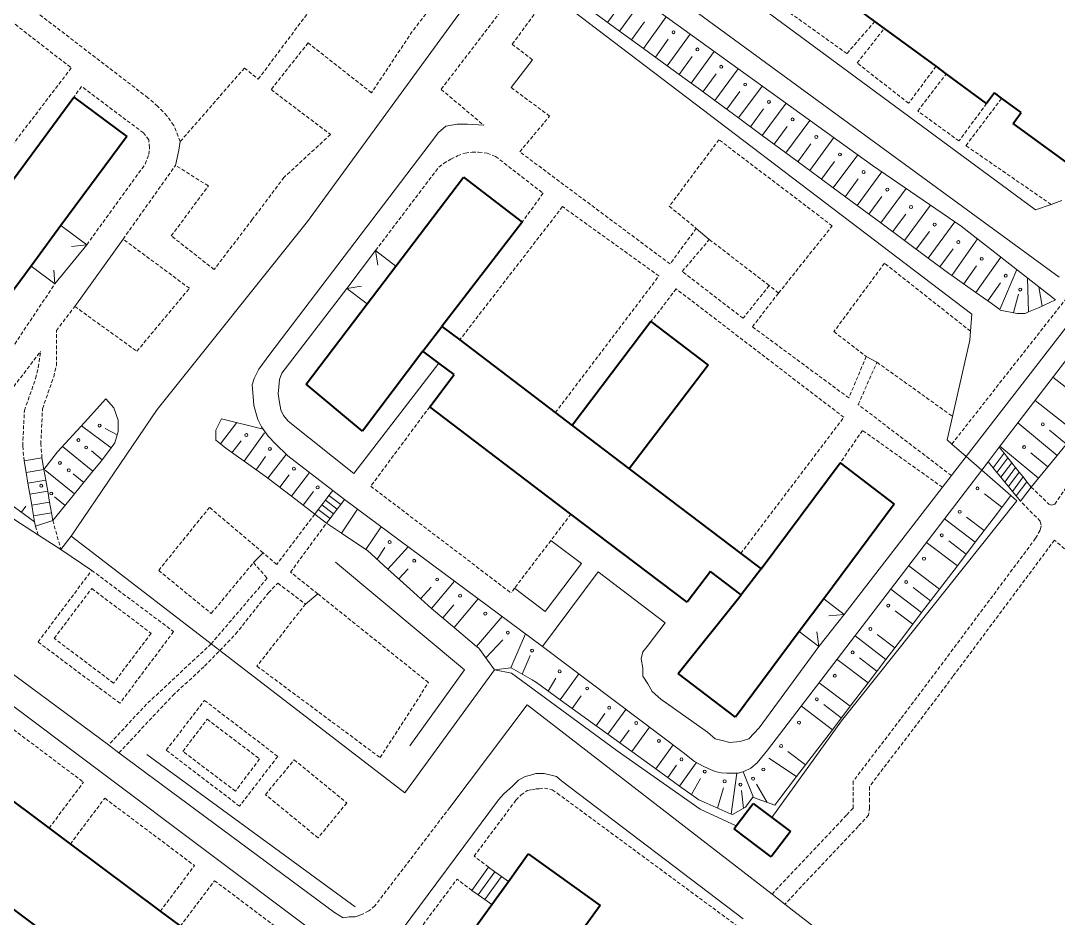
# Model space of a CAD drawing. Extents: x 1000 to 4000, y -5000 to -1000.
# Drawn here: x 1237 to 1377.9, y -2677.6 to -2555.7 of the extents above; entities that cross this region are included whole.
import ezdxf

# ---------------------------------------------------------------- set-up
doc = ezdxf.new("R2010")
doc.units = 0
doc.header["$MEASUREMENT"] = 0
doc.linetypes.add('DASHED', pattern=[0.75, 0.5, -0.25])
for name, color, linetype in [('11', 7, 'CONTINUOUS'), ('24', 7, 'CONTINUOUS'), ('25', 7, 'CONTINUOUS'), ('37', 7, 'CONTINUOUS'), ('40', 7, 'CONTINUOUS'), ('6', 7, 'CONTINUOUS'), ('7', 7, 'CONTINUOUS')]:
    doc.layers.add(name, color=color, linetype=linetype)

msp = doc.modelspace()

# ---------------------------------------------------------------- linework, layer by layer
at = {"layer": '11', "color": 253, "linetype": 'Continuous', "lineweight": 0}
for p, q in [((1275.91, -2583), (1302.2, -2546.94)), ((1302.2, -2546.94), (1366.13, -2595.58)), ((1255.48, -2608.49), (1275.91, -2583)), ((1366.13, -2595.58), (1365.93, -2597.87)), ((1365.93, -2597.87), (1365.83, -2599.1)), ((1365.83, -2599.1), (1363.5, -2609.45)), ((1243.79, -2625.71), (1255.48, -2608.49)), ((1363.5, -2609.45), (1362.78, -2612.65)), ((1362.78, -2612.65), (1363.41, -2613.2)), ((1363.41, -2613.2), (1365.35, -2614.89)), ((1365.35, -2614.89), (1367.48, -2616.75)), ((1367.48, -2616.75), (1371.43, -2620.19)), ((1371.43, -2620.19), (1372.24, -2620.9)), ((1372.24, -2620.9), (1348.44, -2650.79)), ((1239.36, -2625.6), (1235.24, -2622.89)), ((1242.42, -2627.54), (1239.36, -2625.6)), ((1242.42, -2627.54), (1243.79, -2625.71)), ((1247.3, -2628.4), (1243.79, -2625.71)), ((1262.82, -2640.34), (1247.3, -2628.4)), ((1264, -2641.25), (1262.82, -2640.34)), ((1289.12, -2660.58), (1264, -2641.25)), ((1301.31, -2643.86), (1289.12, -2660.58)), ((1303.6, -2644.32), (1301.31, -2643.86)), ((1317.95, -2654.86), (1303.6, -2644.32)), ((1348.44, -2650.79), (1338.94, -2663.93)), ((1329.24, -2662.8), (1317.95, -2654.86)), ((1334.13, -2665.08), (1329.24, -2662.8))]:
    msp.add_line(p, q, dxfattribs=at)
at = {"layer": '24', "color": 253, "linetype": 'Continuous', "lineweight": 0}
for p, q in [((1031.53, -2495.4), (1276.24, -2679.07)), ((1374.78, -2581.41), (1328.84, -2547.48)), ((1378, -2590.54), (1323.15, -2550.44)), ((1303.57, -2564.79), (1306.47, -2561)), ((1294.7, -2570.01), (1296.22, -2569.75)), ((1296.22, -2569.75), (1297.62, -2569.75)), ((1297.62, -2569.75), (1299.84, -2569.9)), ((1292.41, -2572.55), (1293.68, -2570.9)), ((1293.68, -2570.9), (1294.7, -2570.01)), ((1258.43, -2573.31), (1258.63, -2572.11)), ((1270.81, -2601), (1292.41, -2572.55)), ((1257.99, -2575.36), (1258.43, -2573.31)), ((1376.89, -2580.66), (1374.78, -2581.41)), ((1378.34, -2580.14), (1376.89, -2580.66)), ((1328.7, -2583.91), (1330.47, -2585.43)), ((1244.3, -2594.51), (1250.86, -2585.37)), ((1369.82, -2613.61), (1389.47, -2588.08)), ((1272.41, -2603.6), (1281.24, -2592.07)), ((1365.35, -2614.89), (1378.82, -2597.45)), ((1269.28, -2603.03), (1270.81, -2601)), ((1351.78, -2601.31), (1353.23, -2602.1)), ((1268.65, -2604.31), (1269.28, -2603.03)), ((1272.09, -2604.43), (1272.41, -2603.6)), ((1293.75, -2602.23), (1282.19, -2617.22)), ((1268.39, -2605.15), (1268.65, -2604.31)), ((1272.03, -2605.45), (1272.09, -2604.43)), ((1268.52, -2606.75), (1268.39, -2605.15)), ((1271.9, -2606.4), (1272.03, -2605.45)), ((1272.09, -2607.55), (1271.9, -2606.4)), ((1268.64, -2607.95), (1268.52, -2606.75)), ((1272.28, -2608.56), (1272.09, -2607.55)), ((1269.15, -2609.86), (1268.64, -2607.95)), ((1272.66, -2609.33), (1272.28, -2608.56)), ((1269.66, -2610.88), (1269.15, -2609.86)), ((1273.3, -2610.09), (1272.66, -2609.33)), ((1282.19, -2617.22), (1273.3, -2610.09)), ((1269.89, -2611.2), (1269.66, -2610.88)), ((1270.55, -2612.15), (1269.89, -2611.2)), ((1271.57, -2613.17), (1270.55, -2612.15)), ((1273.22, -2614.82), (1271.57, -2613.17)), ((1279.34, -2619.52), (1273.22, -2614.82)), ((1363.34, -2617.49), (1365.35, -2614.89)), ((1367.48, -2616.75), (1368.33, -2615.64)), ((1338.39, -2654.8), (1367.48, -2616.75)), ((1362.12, -2619.07), (1363.34, -2617.49)), ((1348.78, -2636.34), (1362.12, -2619.07)), ((1307.82, -2640.7), (1280.93, -2620.73)), ((1246.6, -2630.36), (1242.42, -2627.54)), ((1308.96, -2626.3), (1313.1, -2629.44)), ((1268.57, -2629.31), (1269.88, -2627.98)), ((1313.1, -2629.44), (1308.16, -2635.93)), ((1307.82, -2640.7), (1315.36, -2630.55)), ((1315.36, -2630.55), (1324.49, -2637.47)), ((1308.16, -2635.93), (1304.03, -2632.79)), ((1275.63, -2634.93), (1277.29, -2633.55)), ((1248.88, -2654.08), (1223.37, -2635.16)), ((1324.49, -2637.47), (1322.02, -2640.72)), ((1307.82, -2640.7), (1326.94, -2655.12)), ((1321.43, -2641.43), (1321.2, -2642.36)), ((1322.02, -2640.72), (1321.43, -2641.43)), ((1337.23, -2651.74), (1345.35, -2640.69)), ((1321.2, -2642.36), (1321.43, -2643.65)), ((1321.43, -2643.65), (1321.43, -2644.71)), ((1321.43, -2644.71), (1322.13, -2645.76)), ((1322.13, -2645.76), (1322.72, -2646.82)), ((1322.72, -2646.82), (1323.89, -2647.87)), ((1305.74, -2648.61), (1295.24, -2662.56)), ((1338.99, -2674.33), (1305.74, -2648.61)), ((1323.89, -2647.87), (1330.21, -2652.32)), ((1330.21, -2652.32), (1331.26, -2653.26)), ((1335.82, -2653.26), (1337.23, -2651.74)), ((1250.3, -2655.14), (1248.88, -2654.08)), ((1331.26, -2653.26), (1332.2, -2653.49)), ((1332.2, -2653.49), (1333.25, -2653.73)), ((1333.25, -2653.73), (1334.65, -2653.61)), ((1334.65, -2653.61), (1335.82, -2653.26)), ((1279.57, -2676.85), (1250.3, -2655.14)), ((1326.94, -2655.12), (1328.47, -2656.33)), ((1336.99, -2656.52), (1338.39, -2654.8)), ((1328.47, -2656.33), (1329.62, -2656.97)), ((1329.62, -2656.97), (1330.31, -2657.29)), ((1336.1, -2657.22), (1336.99, -2656.52)), ((1305.48, -2658.38), (1304.55, -2658.85)), ((1306.18, -2658.17), (1305.48, -2658.38)), ((1306.89, -2657.94), (1306.18, -2658.17)), ((1308.06, -2657.94), (1306.89, -2657.94)), ((1308.99, -2658.17), (1308.06, -2657.94)), ((1309.7, -2658.38), (1308.99, -2658.17)), ((1310.4, -2658.96), (1309.7, -2658.38)), ((1330.31, -2657.29), (1331.27, -2657.67)), ((1331.27, -2657.67), (1332.09, -2657.86)), ((1332.09, -2657.86), (1332.86, -2657.92)), ((1332.86, -2657.92), (1333.75, -2657.92)), ((1333.75, -2657.92), (1334.38, -2657.92)), ((1334.38, -2657.92), (1335.14, -2657.67)), ((1335.14, -2657.67), (1336.1, -2657.22)), ((1303.73, -2659.67), (1302.56, -2660.72)), ((1304.55, -2658.85), (1303.73, -2659.67)), ((1335.06, -2677.67), (1310.4, -2658.96)), ((1302.56, -2660.72), (1301.86, -2661.54)), ((1301.86, -2661.54), (1232.7, -2754.28)), ((1340.74, -2675.69), (1338.99, -2674.33)), ((1280.74, -2677.55), (1279.57, -2676.85)), ((1368.37, -2697.06), (1340.74, -2675.69)), ((1281.56, -2677.44), (1280.74, -2677.55)), ((1282.38, -2677.44), (1281.56, -2677.44)), ((1283.3, -2677.09), (1282.38, -2677.44))]:
    msp.add_line(p, q, dxfattribs=at)
at = {"layer": '24', "color": 253, "linetype": 'DASHED', "lineweight": 0}
for p, q in [((1254.24, -2566.17), (1185.64, -2513.53)), ((1269.21, -2563.65), (1286.88, -2540.1)), ((1220.81, -2544.23), (1243.83, -2562.12)), ((1296.99, -2548.26), (1290.13, -2557.17)), ((1304.85, -2550.9), (1294.05, -2565.03)), ((1349.15, -2560.17), (1337.59, -2551.9)), ((1303.71, -2558.91), (1307.86, -2553.25)), ((1352.94, -2555.8), (1349.15, -2560.17)), ((1350.55, -2561.45), (1354.24, -2556.75)), ((1290.13, -2557.17), (1284.6, -2565.49)), ((1275.99, -2558.73), (1270.96, -2565.06)), ((1284.6, -2565.49), (1275.99, -2558.73)), ((1306.47, -2561), (1303.71, -2558.91)), ((1243.83, -2562.12), (1231.27, -2578.53)), ((1258.63, -2572.11), (1267.34, -2562.13)), ((1267.34, -2562.13), (1269.21, -2563.65)), ((1357.54, -2566.92), (1350.55, -2561.45)), ((1361.26, -2561.9), (1357.54, -2566.92)), ((1358.78, -2567.96), (1362.65, -2562.92)), ((1245.21, -2564.63), (1244.18, -2566.09)), ((1253.63, -2570.95), (1245.21, -2564.63)), ((1270.96, -2565.06), (1279.04, -2571.15)), ((1294.05, -2565.03), (1299.84, -2569.9)), ((1308.79, -2568.67), (1303.57, -2564.79)), ((1255.55, -2567.33), (1254.24, -2566.17)), ((1368.13, -2566.95), (1364.37, -2572.04)), ((1365.32, -2572.68), (1370.17, -2566.23)), ((1256.82, -2568.63), (1255.55, -2567.33)), ((1364.37, -2572.04), (1358.78, -2567.96)), ((1257.75, -2569.92), (1256.82, -2568.63)), ((1304.72, -2573.51), (1308.79, -2568.67)), ((1254.34, -2571.89), (1253.63, -2570.95)), ((1258.63, -2572.11), (1257.75, -2569.92)), ((1279.04, -2571.15), (1272.74, -2576.97)), ((1254.47, -2572.94), (1254.34, -2571.89)), ((1331.78, -2571.87), (1325.04, -2580.91)), ((1347.16, -2583.58), (1331.78, -2571.87)), ((1253.87, -2575.17), (1254.36, -2573.88)), ((1254.36, -2573.88), (1254.47, -2572.94)), ((1296.28, -2574.07), (1297.3, -2573.69)), ((1297.3, -2573.69), (1298.25, -2573.56)), ((1298.25, -2573.56), (1299.14, -2573.56)), ((1299.14, -2573.56), (1300.29, -2573.69)), ((1300.29, -2573.69), (1301.43, -2574.13)), ((1325.14, -2588.74), (1304.72, -2573.51)), ((1376.89, -2580.66), (1365.32, -2572.68)), ((1245.93, -2586.13), (1253.87, -2575.17)), ((1250.86, -2585.37), (1257.99, -2575.36)), ((1262.44, -2578.14), (1257.99, -2575.36)), ((1293.74, -2575.59), (1294.37, -2575.09)), ((1294.37, -2575.09), (1295.39, -2574.51)), ((1295.39, -2574.51), (1296.28, -2574.07)), ((1301.43, -2574.13), (1307.9, -2579.15)), ((1285.14, -2586.93), (1293.74, -2575.59)), ((1257.41, -2584.94), (1262.44, -2578.14)), ((1272.74, -2576.97), (1268.41, -2582.71)), ((1307.9, -2579.15), (1305.06, -2583.05)), ((1310.53, -2580.96), (1296.57, -2599.07)), ((1323.62, -2590.38), (1310.53, -2580.96)), ((1325.04, -2580.91), (1328.7, -2583.91)), ((1268.41, -2582.71), (1263.24, -2589.5)), ((1339.88, -2592.69), (1347.16, -2583.58)), ((1263.24, -2589.5), (1257.41, -2584.94)), ((1328.7, -2583.91), (1325.14, -2588.74)), ((1259.87, -2592.05), (1250.86, -2585.37)), ((1326.79, -2589.76), (1330.47, -2585.43)), ((1330.47, -2585.43), (1338.61, -2591.67)), ((1354.26, -2588.65), (1347.39, -2597.94)), ((1365.93, -2597.87), (1354.26, -2588.65)), ((1309.56, -2608.94), (1323.62, -2590.38)), ((1335.05, -2596.12), (1326.79, -2589.76)), ((1234.9, -2601.49), (1241.6, -2591.44)), ((1252.73, -2600.6), (1259.87, -2592.05)), ((1325.98, -2592.14), (1322.55, -2596.58)), ((1348.73, -2609.57), (1325.98, -2592.14)), ((1338.61, -2591.67), (1335.05, -2596.12)), ((1339.88, -2592.69), (1338.61, -2591.67)), ((1336.32, -2597.27), (1339.88, -2592.69)), ((1363.41, -2613.2), (1379.64, -2592.53)), ((1241.8, -2597.8), (1244.3, -2594.51)), ((1244.3, -2594.51), (1252.73, -2600.6)), ((1241.8, -2602.55), (1241.8, -2597.8)), ((1349.41, -2606.94), (1336.32, -2597.27)), ((1347.39, -2597.94), (1351.78, -2601.31)), ((1235.56, -2605.99), (1239.67, -2600.6)), ((1239.34, -2602.79), (1239.67, -2600.6)), ((1351.78, -2601.31), (1349.41, -2606.94)), ((1350.69, -2607.83), (1353.23, -2602.1)), ((1353.23, -2602.1), (1363.5, -2609.45)), ((1238.99, -2604.31), (1239.34, -2602.79)), ((1241.44, -2604.08), (1241.8, -2602.55)), ((1237.46, -2608.65), (1238.99, -2604.31)), ((1239.92, -2608.41), (1241.44, -2604.08)), ((1363.34, -2617.49), (1350.69, -2607.83)), ((1237.23, -2613.45), (1237.46, -2608.65)), ((1239.69, -2613.22), (1239.92, -2608.41)), ((1292.5, -2608.14), (1284.49, -2618.94)), ((1334.74, -2628.07), (1348.73, -2609.57)), ((1351.27, -2611.35), (1348.23, -2615.77)), ((1362.12, -2619.07), (1351.27, -2611.35)), ((1237.43, -2615.5), (1237.23, -2613.45)), ((1239.85, -2615.08), (1239.69, -2613.22)), ((1377.39, -2621.36), (1383.23, -2612.82)), ((1284.49, -2618.94), (1303.55, -2633.42)), ((1374.17, -2619.04), (1376.57, -2621.36)), ((1262.6, -2621.81), (1255.7, -2630.36)), ((1269.88, -2627.98), (1262.6, -2621.81)), ((1375.41, -2623.69), (1372.74, -2620.97)), ((1376.57, -2621.36), (1376.95, -2621.51)), ((1376.95, -2621.51), (1377.39, -2621.36)), ((1276.89, -2622.72), (1271.73, -2629.55)), ((1311.68, -2622.71), (1308.96, -2626.3)), ((1238.95, -2624.36), (1239.36, -2625.6)), ((1241.31, -2623.58), (1242.42, -2627.54)), ((1273.6, -2630.6), (1278.49, -2623.94)), ((1375.55, -2624.2), (1375.41, -2623.69)), ((1375.41, -2624.86), (1375.55, -2624.2)), ((1374.78, -2626), (1361.79, -2643.44)), ((1374.78, -2626), (1375.41, -2624.86)), ((1308.96, -2626.3), (1304.03, -2632.79)), ((1377.34, -2626.25), (1363.56, -2644.76)), ((1381.55, -2629.88), (1377.34, -2626.25)), ((1271.73, -2629.55), (1269.88, -2627.98)), ((1239.32, -2640.09), (1246.6, -2630.36)), ((1246.6, -2630.36), (1257.72, -2638.68)), ((1255.7, -2630.36), (1262.84, -2636.22)), ((1262.84, -2636.22), (1268.57, -2629.31)), ((1268.57, -2629.31), (1270.44, -2631.42)), ((1270.44, -2631.42), (1262.82, -2640.34)), ((1277.29, -2633.55), (1273.6, -2630.6)), ((1241.5, -2639.59), (1246.61, -2632.82)), ((1246.61, -2632.82), (1254.68, -2638.92)), ((1270.6, -2633.41), (1271.88, -2632.12)), ((1271.88, -2632.12), (1275.63, -2634.93)), ((1304.03, -2632.79), (1303.55, -2633.42)), ((1266.15, -2639.03), (1270.6, -2633.41)), ((1292.33, -2645.6), (1277.29, -2633.55)), ((1275.63, -2634.93), (1269.04, -2643.37)), ((1257.72, -2638.68), (1250.44, -2648.41)), ((1247.53, -2646.24), (1239.32, -2640.09)), ((1249.57, -2645.68), (1241.5, -2639.59)), ((1254.68, -2638.92), (1249.57, -2645.68)), ((1264, -2641.25), (1266.15, -2639.03)), ((1262.82, -2640.34), (1254.06, -2648.53)), ((1261.94, -2643.37), (1264, -2641.25)), ((1257.61, -2647.35), (1261.94, -2643.37)), ((1269.04, -2643.37), (1285.77, -2655.79)), ((1361.79, -2643.44), (1356.42, -2650.58)), ((1285.77, -2655.79), (1292.33, -2645.6)), ((1363.56, -2644.76), (1358.17, -2651.91)), ((1250.44, -2648.41), (1247.53, -2646.24)), ((1254.06, -2648.53), (1248.88, -2654.08)), ((1250.3, -2655.14), (1257.61, -2647.35)), ((1256.73, -2654.79), (1261.91, -2648.02)), ((1261.91, -2648.02), (1271.86, -2655.63)), ((1232.98, -2649.72), (1245.48, -2659.13)), ((1258.98, -2654.95), (1262.27, -2650.59)), ((1262.27, -2650.59), (1269.4, -2655.98)), ((1356.42, -2650.58), (1350.01, -2659)), ((1358.17, -2651.91), (1352.21, -2659.74)), ((1266.68, -2662.4), (1256.73, -2654.79)), ((1266.12, -2660.34), (1258.98, -2654.95)), ((1271.86, -2655.63), (1266.68, -2662.4)), ((1269.4, -2655.98), (1266.12, -2660.34)), ((1270.2, -2660.83), (1274.09, -2656.09)), ((1274.09, -2656.09), (1281.23, -2661.95)), ((1240.81, -2665.38), (1245.48, -2659.13)), ((1307.37, -2660.05), (1308.07, -2659.93)), ((1308.07, -2659.93), (1309.12, -2660.16)), ((1350.01, -2659), (1350.01, -2661.39)), ((1352.21, -2659.74), (1352.21, -2661.39)), ((1243.7, -2667.54), (1248.37, -2661.3)), ((1248.37, -2661.3), (1260.55, -2670.46)), ((1277.34, -2666.69), (1270.2, -2660.83)), ((1304.21, -2661.57), (1304.91, -2660.86)), ((1304.91, -2660.86), (1305.73, -2660.28)), ((1305.73, -2660.28), (1306.32, -2660.16)), ((1306.32, -2660.16), (1306.9, -2660.05)), ((1306.9, -2660.05), (1307.37, -2660.05)), ((1309.12, -2660.16), (1309.83, -2660.63)), ((1309.83, -2660.63), (1336.02, -2679.95)), ((1281.23, -2661.95), (1277.34, -2666.69)), ((1295.24, -2662.56), (1285.06, -2675.92)), ((1298.53, -2669.19), (1304.21, -2661.57)), ((1349.99, -2662.65), (1349.08, -2663.63)), ((1350.01, -2662.43), (1349.99, -2662.65)), ((1350.01, -2661.39), (1350.01, -2662.43)), ((1352.21, -2662.56), (1352.1, -2663.61)), ((1352.21, -2661.39), (1352.21, -2662.56)), ((1349.08, -2663.63), (1338.99, -2674.33)), ((1352.1, -2663.61), (1350.69, -2665.13)), ((1350.69, -2665.13), (1340.74, -2675.69)), ((1300.5, -2670.68), (1298.53, -2669.19)), ((1255.92, -2676.67), (1260.55, -2670.46)), ((1258.64, -2678.7), (1263.27, -2672.51)), ((1263.27, -2672.51), (1277.95, -2683.55)), ((1287.12, -2684.51), (1296.21, -2672.3)), ((1298.24, -2673.82), (1296.21, -2672.3)), ((1284.24, -2676.62), (1283.3, -2677.09)), ((1285.06, -2675.92), (1284.24, -2676.62))]:
    msp.add_line(p, q, dxfattribs=at)
at = {"layer": '25', "color": 253, "linetype": 'Continuous', "lineweight": 0}
for p, q in [((1368.33, -2615.64), (1369.82, -2613.61)), ((1369.01, -2616.45), (1370.49, -2614.45)), ((1369.82, -2613.61), (1370.49, -2614.45)), ((1370.49, -2614.45), (1371.01, -2615.09)), ((1237.43, -2615.5), (1239.85, -2615.08)), ((1237.7, -2617.06), (1237.43, -2615.5)), ((1239.85, -2615.08), (1240.12, -2616.65)), ((1369.01, -2616.45), (1368.33, -2615.64)), ((1369.53, -2617.09), (1371.01, -2615.09)), ((1370.06, -2617.72), (1371.53, -2615.74)), ((1371.01, -2615.09), (1371.53, -2615.74)), ((1371.53, -2615.74), (1372.04, -2616.39)), ((1237.7, -2617.06), (1240.12, -2616.65)), ((1237.95, -2618.54), (1237.7, -2617.06)), ((1240.12, -2616.65), (1240.37, -2618.12)), ((1369.53, -2617.09), (1369.01, -2616.45)), ((1370.06, -2617.72), (1369.53, -2617.09)), ((1370.58, -2618.36), (1372.04, -2616.39)), ((1371.11, -2618.99), (1372.56, -2617.03)), ((1371.63, -2619.63), (1373.08, -2617.68)), ((1372.04, -2616.39), (1372.56, -2617.03)), ((1372.56, -2617.03), (1373.08, -2617.68)), ((1373.08, -2617.68), (1373.6, -2618.32)), ((1237.95, -2618.54), (1240.37, -2618.12)), ((1238.2, -2620.02), (1237.95, -2618.54)), ((1240.37, -2618.12), (1240.63, -2619.6)), ((1370.58, -2618.36), (1370.06, -2617.72)), ((1371.11, -2618.99), (1370.58, -2618.36)), ((1371.63, -2619.63), (1371.11, -2618.99)), ((1372.16, -2620.26), (1373.6, -2618.32)), ((1374.17, -2619.04), (1372.74, -2620.97)), ((1373.6, -2618.32), (1374.17, -2619.04)), ((1238.2, -2620.02), (1240.63, -2619.6)), ((1238.46, -2621.5), (1238.2, -2620.02)), ((1240.63, -2619.6), (1240.88, -2621.08)), ((1278.34, -2620.83), (1278.82, -2620.19)), ((1278.82, -2620.19), (1279.34, -2619.52)), ((1278.82, -2620.19), (1280.42, -2621.41)), ((1279.34, -2619.52), (1280.93, -2620.73)), ((1372.16, -2620.26), (1371.63, -2619.63)), ((1372.74, -2620.97), (1372.16, -2620.26)), ((1238.46, -2621.5), (1240.88, -2621.08)), ((1238.71, -2622.97), (1238.46, -2621.5)), ((1240.88, -2621.08), (1241.14, -2622.56)), ((1277.37, -2622.1), (1277.85, -2621.47)), ((1277.85, -2621.47), (1278.34, -2620.83)), ((1277.85, -2621.47), (1279.45, -2622.68)), ((1278.34, -2620.83), (1279.93, -2622.05)), ((1280.42, -2621.41), (1279.93, -2622.05)), ((1280.93, -2620.73), (1280.42, -2621.41)), ((1238.71, -2622.97), (1241.14, -2622.56)), ((1238.85, -2623.78), (1238.71, -2622.97)), ((1241.14, -2622.56), (1241.31, -2623.58)), ((1276.89, -2622.72), (1277.37, -2622.1)), ((1278.49, -2623.94), (1276.89, -2622.72)), ((1277.37, -2622.1), (1278.97, -2623.32)), ((1278.97, -2623.32), (1278.49, -2623.94)), ((1279.45, -2622.68), (1278.97, -2623.32)), ((1279.93, -2622.05), (1279.45, -2622.68)), ((1238.95, -2624.36), (1238.85, -2623.78)), ((1241.31, -2623.58), (1238.95, -2624.36))]:
    msp.add_line(p, q, dxfattribs=at)
at = {"layer": '37', "color": 253, "linetype": 'Continuous', "lineweight": 0}
for p, q in [((1318.28, -2557.14), (1321.37, -2552.87)), ((1316.66, -2555.97), (1318.42, -2553.53)), ((1321.72, -2553.12), (1352.63, -2575.36)), ((1318.28, -2557.14), (1315.04, -2554.79)), ((1321.52, -2559.48), (1324.62, -2555.2)), ((1319.9, -2558.31), (1321.66, -2555.88)), ((1321.52, -2559.48), (1318.28, -2557.14)), ((1323.14, -2560.65), (1324.9, -2558.22)), ((1324.76, -2561.82), (1327.86, -2557.54)), ((1324.76, -2561.82), (1321.52, -2559.48)), ((1328.01, -2564.17), (1331.11, -2559.88)), ((1326.38, -2563), (1328.14, -2560.57)), ((1328.01, -2564.17), (1324.76, -2561.82)), ((1331.23, -2566.53), (1334.4, -2562.24)), ((1329.62, -2565.34), (1331.38, -2562.91)), ((1329.28, -2565.09), (1328.01, -2564.17)), ((1331.23, -2566.53), (1329.28, -2565.09)), ((1332.84, -2567.72), (1334.62, -2565.31)), ((1334.45, -2568.91), (1337.65, -2564.58)), ((1334.45, -2568.91), (1331.23, -2566.53)), ((1337.66, -2571.29), (1340.9, -2566.92)), ((1336.06, -2570.1), (1337.84, -2567.69)), ((1337.66, -2571.29), (1334.45, -2568.91)), ((1340.88, -2573.67), (1344.14, -2569.25)), ((1339.27, -2572.48), (1341.06, -2570.07)), ((1340.88, -2573.67), (1337.66, -2571.29)), ((1342.49, -2574.86), (1344.27, -2572.45)), ((1344.1, -2576.05), (1347.39, -2571.59)), ((1344.1, -2576.05), (1340.88, -2573.67)), ((1347.31, -2578.42), (1350.64, -2573.93)), ((1345.7, -2577.24), (1347.49, -2574.82)), ((1352.63, -2575.36), (1364.69, -2583.61)), ((1347.31, -2578.42), (1344.1, -2576.05)), ((1350.53, -2580.8), (1353.91, -2576.23)), ((1348.92, -2579.61), (1350.7, -2577.2)), ((1350.53, -2580.8), (1347.31, -2578.42)), ((1352.14, -2581.99), (1353.92, -2579.58)), ((1353.74, -2583.18), (1357.21, -2578.49)), ((1353.74, -2583.18), (1350.53, -2580.8)), ((1356.96, -2585.56), (1360.51, -2580.75)), ((1355.35, -2584.37), (1357.14, -2581.96)), ((1356.96, -2585.56), (1353.74, -2583.18)), ((1360.18, -2587.94), (1363.82, -2583.01)), ((1364.69, -2583.61), (1377.46, -2593.62)), ((1358.57, -2586.75), (1360.35, -2584.34)), ((1360.18, -2587.94), (1356.96, -2585.56)), ((1363.4, -2590.31), (1366.89, -2585.34)), ((1363.12, -2590.11), (1360.18, -2587.94)), ((1361.79, -2589.13), (1363.57, -2586.71)), ((1366.67, -2592.61), (1370.05, -2587.81)), ((1365.03, -2591.46), (1366.76, -2589.01)), ((1369.91, -2594.95), (1372.23, -2589.52)), ((1363.4, -2590.31), (1363.12, -2590.11)), ((1366.67, -2592.61), (1363.4, -2590.31)), ((1373.81, -2595.26), (1373.68, -2590.66)), ((1368.31, -2593.76), (1370.03, -2591.31)), ((1375.65, -2594.47), (1375.2, -2591.85)), ((1368.76, -2594.08), (1366.67, -2592.61)), ((1371.78, -2595.36), (1372.47, -2592.84)), ((1377.46, -2593.62), (1375.17, -2594.69)), ((1369.91, -2594.95), (1368.76, -2594.08)), ((1369.98, -2595), (1369.91, -2594.95)), ((1372.27, -2595.46), (1369.98, -2595)), ((1375.17, -2594.69), (1373.81, -2595.26)), ((1373.34, -2595.46), (1372.27, -2595.46)), ((1373.81, -2595.26), (1373.34, -2595.46)), ((1382.72, -2608.52), (1377.14, -2604.1)), ((1248.54, -2607.07), (1245.64, -2610.27)), ((1249.6, -2608.29), (1248.54, -2607.07)), ((1380.23, -2611.65), (1374.7, -2607.27)), ((1250.21, -2609.97), (1249.6, -2608.29)), ((1245.64, -2610.27), (1241.97, -2614.25)), ((1250.21, -2609.97), (1250.21, -2611.5)), ((1263.45, -2611.31), (1264.21, -2609.78)), ((1264.07, -2613.17), (1266.29, -2610.3)), ((1264.21, -2609.78), (1269.89, -2611.2)), ((1377.71, -2614.75), (1372.35, -2610.33)), ((1249.23, -2613.73), (1245.23, -2610.72)), ((1250.08, -2611.95), (1248.43, -2611.09)), ((1250.21, -2611.5), (1249.76, -2613.02)), ((1263.45, -2612.69), (1263.45, -2611.31)), ((1267.3, -2615.53), (1270.06, -2611.66)), ((1378.98, -2613.21), (1376.66, -2611.3)), ((1249.76, -2613.02), (1249.23, -2613.73)), ((1264.07, -2613.17), (1263.45, -2612.69)), ((1264.82, -2613.76), (1264.07, -2613.17)), ((1265.64, -2614.4), (1266.91, -2612.77)), ((1379.54, -2612.53), (1377.71, -2614.75)), ((1241.97, -2614.25), (1240.12, -2616.65)), ((1246.77, -2616.88), (1242.65, -2613.52)), ((1248.03, -2615.33), (1246.58, -2614.14)), ((1249.23, -2613.73), (1247.92, -2615.47)), ((1267.3, -2615.53), (1264.82, -2613.76)), ((1270.54, -2617.86), (1273.02, -2614.62)), ((1375.16, -2617.84), (1369.91, -2613.5)), ((1376.43, -2616.29), (1374.12, -2614.38)), ((1377.71, -2614.75), (1375.16, -2617.84)), ((1247.92, -2615.47), (1246.77, -2616.88)), ((1270.16, -2617.57), (1267.3, -2615.53)), ((1268.92, -2616.69), (1270.19, -2614.91)), ((1244.25, -2619.98), (1240.3, -2616.76)), ((1245.51, -2618.43), (1244.09, -2617.27)), ((1246.77, -2616.88), (1244.25, -2619.98)), ((1270.54, -2617.86), (1270.16, -2617.57)), ((1272.13, -2619.08), (1273.42, -2617.39)), ((1273.72, -2620.3), (1276.17, -2617.09)), ((1273.72, -2620.3), (1270.54, -2617.86)), ((1375.16, -2617.84), (1374.17, -2619.04)), ((1242.98, -2621.53), (1241.57, -2620.38)), ((1244.25, -2619.98), (1241.72, -2623.08)), ((1276.89, -2622.72), (1273.72, -2620.3)), ((1275.31, -2621.51), (1276.72, -2619.66)), ((1370.21, -2621.78), (1367.83, -2619.96)), ((1371.43, -2620.19), (1369, -2623.37)), ((1238.85, -2623.78), (1235.45, -2621.29)), ((1237.06, -2622.47), (1237.65, -2621.66)), ((1241.72, -2623.08), (1241.31, -2623.58)), ((1280.51, -2625.29), (1282.69, -2622.04)), ((1367.79, -2624.96), (1365.4, -2623.14)), ((1280.51, -2625.29), (1278.49, -2623.94)), ((1283.84, -2627.52), (1285.9, -2624.43)), ((1366.58, -2626.55), (1362.41, -2623.38)), ((1369, -2623.37), (1366.58, -2626.55)), ((1283.84, -2627.52), (1280.51, -2625.29)), ((1284.05, -2627.66), (1283.84, -2627.52)), ((1285.36, -2628.85), (1286.41, -2627.27)), ((1286.82, -2630.18), (1289.57, -2627.15)), ((1364.15, -2629.74), (1359.98, -2626.56)), ((1365.36, -2628.14), (1362.98, -2626.33)), ((1366.58, -2626.55), (1364.15, -2629.74)), ((1286.82, -2630.18), (1284.05, -2627.66)), ((1289.78, -2632.87), (1286.82, -2630.18)), ((1288.3, -2631.52), (1289.56, -2630.14)), ((1361.73, -2632.92), (1357.55, -2629.74)), ((1364.15, -2629.74), (1361.73, -2632.92)), ((1292.29, -2635.14), (1289.78, -2632.87)), ((1291.26, -2634.21), (1292.68, -2632.65)), ((1292.76, -2635.54), (1295.88, -2631.84)), ((1359.3, -2636.1), (1355.12, -2632.91)), ((1360.51, -2634.51), (1358.13, -2632.69)), ((1361.73, -2632.92), (1359.3, -2636.1)), ((1295.81, -2638.12), (1299.1, -2634.23)), ((1292.76, -2635.54), (1292.29, -2635.14)), ((1295.81, -2638.12), (1292.76, -2635.54)), ((1294.28, -2636.83), (1295.78, -2635.06)), ((1358.09, -2637.69), (1355.7, -2635.87)), ((1298.87, -2640.71), (1302.32, -2636.62)), ((1359.3, -2636.1), (1356.88, -2639.28)), ((1298.87, -2640.71), (1295.81, -2638.12)), ((1300.11, -2642.24), (1302.42, -2639.8)), ((1303.53, -2643.61), (1305.5, -2638.98)), ((1354.45, -2642.46), (1350.26, -2639.27)), ((1355.66, -2640.87), (1353.28, -2639.05)), ((1356.88, -2639.28), (1354.45, -2642.46)), ((1299.15, -2640.95), (1298.87, -2640.71)), ((1301.31, -2643.86), (1299.15, -2640.95)), ((1305.05, -2644.45), (1306.14, -2641.92)), ((1352.03, -2645.64), (1347.84, -2642.45)), ((1353.24, -2644.05), (1350.85, -2642.23)), ((1354.45, -2642.46), (1352.03, -2645.64)), ((1303.53, -2643.61), (1301.31, -2643.86)), ((1303.55, -2643.6), (1303.53, -2643.61)), ((1306.42, -2645.22), (1303.55, -2643.6)), ((1310.22, -2647.95), (1312.76, -2644.43)), ((1306.98, -2645.61), (1306.42, -2645.22)), ((1310.22, -2647.95), (1306.98, -2645.61)), ((1308.6, -2646.78), (1309.62, -2645.02)), ((1349.6, -2648.82), (1345.4, -2645.62)), ((1352.03, -2645.64), (1349.6, -2648.82)), ((1313.46, -2650.29), (1310.22, -2647.95)), ((1311.84, -2649.12), (1313.09, -2647.39)), ((1348.39, -2650.41), (1346, -2648.59)), ((1315.09, -2651.46), (1316.29, -2649.79)), ((1316.71, -2652.63), (1319.15, -2649.25)), ((1347.18, -2652), (1342.98, -2648.8)), ((1349.6, -2648.82), (1347.18, -2652)), ((1316.71, -2652.63), (1313.46, -2650.29)), ((1319.95, -2654.97), (1316.71, -2652.63)), ((1318.33, -2653.8), (1319.6, -2652.05)), ((1319.95, -2654.97), (1322.34, -2651.66)), ((1347.18, -2652), (1344.75, -2655.18)), ((1323.2, -2657.31), (1325.54, -2654.06)), ((1323.2, -2657.31), (1319.95, -2654.97)), ((1343.54, -2656.78), (1341.15, -2654.96)), ((1344.75, -2655.18), (1342.33, -2658.37)), ((1324.82, -2658.48), (1326, -2656.84)), ((1326.44, -2659.65), (1328.7, -2656.51)), ((1342.33, -2658.37), (1338.57, -2655.85)), ((1326.44, -2659.65), (1323.2, -2657.31)), ((1333.43, -2663.47), (1334.2, -2657.92)), ((1336.46, -2661.19), (1335.05, -2657.71)), ((1342.33, -2658.37), (1339.9, -2661.55)), ((1329.03, -2661.51), (1326.44, -2659.65)), ((1328.07, -2660.82), (1329.26, -2658.65)), ((1331.6, -2662.66), (1332.39, -2659.92)), ((1338.33, -2661.89), (1336.87, -2659.41)), ((1335.09, -2662.69), (1334.84, -2660.26)), ((1336.39, -2661.17), (1335.37, -2662.53)), ((1336.46, -2661.19), (1336.39, -2661.17)), ((1339.35, -2662.27), (1336.46, -2661.19)), ((1329.77, -2661.84), (1329.03, -2661.51)), ((1333.43, -2663.47), (1329.77, -2661.84)), ((1335.37, -2662.53), (1333.6, -2663.54)), ((1339.9, -2661.55), (1339.35, -2662.27)), ((1333.6, -2663.54), (1333.43, -2663.47))]:
    msp.add_line(p, q, dxfattribs=at)
for centre in [(1325.61, -2557.27), (1328.85, -2559.61), (1332.09, -2561.96), (1335.34, -2564.37), (1338.56, -2566.74), (1341.77, -2569.12), (1344.99, -2571.5), (1348.21, -2573.88), (1351.42, -2576.26), (1354.64, -2578.64), (1357.86, -2581.01), (1361.07, -2583.39), (1364.29, -2585.77), (1367.46, -2588.05), (1370.73, -2590.35), (1372.69, -2592.23), (1247.67, -2610.7), (1375.76, -2610.53), (1267.6, -2611.99), (1244.8, -2612.67), (1245.85, -2613.67), (1373.21, -2613.62), (1270.8, -2613.87), (1242.28, -2615.77), (1243.48, -2616.77), (1274.06, -2616.55), (1239.75, -2618.87), (1277.29, -2619.09), (1366.89, -2619.23), (1241.11, -2619.92), (1364.47, -2622.41), (1362.04, -2625.59), (1287.06, -2626.52), (1290.4, -2629.06), (1359.62, -2628.77), (1293.51, -2631.6), (1357.2, -2631.96), (1296.63, -2633.8), (1354.77, -2635.14), (1300.05, -2636.23), (1303.11, -2638.81), (1352.35, -2638.32), (1306.41, -2641.26), (1349.92, -2641.5), (1310.13, -2644.08), (1347.5, -2644.68), (1313.88, -2646.41), (1345.07, -2647.86), (1316.87, -2649.01), (1320.54, -2651.09), (1342.65, -2651.04), (1323.62, -2653.52), (1340.22, -2654.22), (1326.69, -2656.03), (1329.85, -2657.69), (1336.42, -2658.65), (1337.8, -2657.41), (1332.56, -2659.01), (1334.69, -2659.45)]:
    msp.add_circle(centre, 0.2, dxfattribs=at)
at = {"layer": '40', "color": 253, "linetype": 'Continuous', "lineweight": 0}
for p, q in [((1297.24, -2643.86), (1279.71, -2629.24)), ((1289.79, -2654.21), (1297.24, -2643.86)), ((1254.07, -2655.36), (1282.38, -2676.04))]:
    msp.add_line(p, q, dxfattribs=at)
at = {"layer": '6', "color": 253, "linetype": 'Continuous', "lineweight": 40}
for p, q in [((1352.94, -2555.8), (1350.86, -2554.27)), ((1354.24, -2556.75), (1352.94, -2555.8)), ((1361.26, -2561.9), (1354.24, -2556.75)), ((1362.65, -2562.92), (1361.26, -2561.9)), ((1368.13, -2566.95), (1362.65, -2562.92)), ((1369.19, -2565.51), (1368.13, -2566.95)), ((1370.17, -2566.23), (1369.19, -2565.51)), ((1233.66, -2580.31), (1244.18, -2566.09)), ((1244.18, -2566.09), (1251.39, -2571.43)), ((1372.84, -2568.19), (1370.17, -2566.23)), ((1371.75, -2569.67), (1372.84, -2568.19)), ((1382.15, -2577.3), (1371.75, -2569.67)), ((1251.39, -2571.43), (1242.43, -2583.54)), ((1287.92, -2589.04), (1297.1, -2576.96)), ((1297.1, -2576.96), (1305.06, -2583.05)), ((1242.43, -2583.54), (1238.36, -2589.04)), ((1305.06, -2583.05), (1294.13, -2597.22)), ((1238.36, -2589.04), (1230.09, -2600.21)), ((1284.01, -2594.17), (1287.92, -2589.04)), ((1275.73, -2605.06), (1284.01, -2594.17)), ((1256.57, -2691.77), (1129.11, -2596.52)), ((1291.58, -2600.57), (1294.13, -2597.22)), ((1294.13, -2597.22), (1296.57, -2599.07)), ((1322.55, -2596.58), (1311.84, -2610.67)), ((1322.55, -2596.58), (1330.3, -2602.47)), ((1296.57, -2599.07), (1309.56, -2608.94)), ((1291.58, -2600.57), (1283.38, -2611.46)), ((1293.75, -2602.23), (1291.58, -2600.57)), ((1295.8, -2603.78), (1293.75, -2602.23)), ((1330.3, -2602.47), (1319.59, -2616.56)), ((1292.5, -2608.14), (1295.8, -2603.78)), ((1283.38, -2611.46), (1275.73, -2605.06)), ((1311.68, -2622.71), (1292.5, -2608.14)), ((1309.56, -2608.94), (1311.84, -2610.67)), ((1311.84, -2610.67), (1319.59, -2616.56)), ((1337.49, -2630.16), (1348.23, -2615.77)), ((1348.23, -2615.77), (1355.56, -2621.39)), ((1319.59, -2616.56), (1334.74, -2628.07)), ((1355.56, -2621.39), (1346, -2634.22)), ((1327.46, -2634.7), (1311.68, -2622.71)), ((1334.74, -2628.07), (1337.49, -2630.16)), ((1337.49, -2630.16), (1334.81, -2633.69)), ((1330.64, -2630.52), (1327.46, -2634.7)), ((1334.81, -2633.69), (1330.64, -2630.52)), ((1326.23, -2644.35), (1334.81, -2633.69)), ((1346, -2634.22), (1342.69, -2638.66)), ((1342.69, -2638.66), (1334.03, -2650.28)), ((1334.03, -2650.28), (1326.23, -2644.35)), ((1228.28, -2656.01), (1240.81, -2665.38)), ((1334.13, -2665.08), (1336.44, -2662.03)), ((1336.44, -2662.03), (1338.94, -2663.93)), ((1338.94, -2663.93), (1341.48, -2665.85)), ((1240.81, -2665.38), (1243.7, -2667.54)), ((1333.84, -2665.46), (1334.13, -2665.08)), ((1338.87, -2669.28), (1333.84, -2665.46)), ((1341.48, -2665.85), (1338.87, -2669.28)), ((1243.7, -2667.54), (1255.92, -2676.67)), ((1303.18, -2672.61), (1305.89, -2668.84)), ((1305.89, -2668.84), (1315.63, -2675.86)), ((1300.92, -2675.74), (1303.18, -2672.61)), ((1315.63, -2675.86), (1254.77, -2760.43)), ((1255.92, -2676.67), (1258.64, -2678.7)), ((1292.11, -2687.99), (1300.92, -2675.74))]:
    msp.add_line(p, q, dxfattribs=at)
at = {"layer": '7', "color": 253, "linetype": 'Continuous', "lineweight": 0}
for p, q in [((1242.43, -2583.54), (1245.93, -2586.13)), ((1245.93, -2586.13), (1241.6, -2591.44)), ((1245.93, -2586.13), (1243.86, -2586.36)), ((1281.24, -2592.07), (1285.14, -2586.93)), ((1285.44, -2588.91), (1285.14, -2586.93)), ((1287.92, -2589.04), (1285.14, -2586.93)), ((1238.36, -2589.04), (1241.6, -2591.44)), ((1241.6, -2591.44), (1241.47, -2589.58)), ((1283.22, -2591.77), (1281.24, -2592.07)), ((1284.01, -2594.17), (1281.24, -2592.07)), ((1348.78, -2636.34), (1346, -2634.22)), ((1345.35, -2640.69), (1348.78, -2636.34)), ((1348.78, -2636.34), (1346.69, -2636.53)), ((1345.35, -2640.69), (1342.69, -2638.66)), ((1345.35, -2640.69), (1345.08, -2638.71)), ((1298.24, -2673.82), (1300.5, -2670.68)), ((1300.5, -2670.68), (1301.35, -2671.29)), ((1299.09, -2674.43), (1301.35, -2671.29)), ((1299.99, -2675.07), (1302.24, -2671.93)), ((1301.35, -2671.29), (1302.24, -2671.93)), ((1302.24, -2671.93), (1303.18, -2672.61)), ((1299.09, -2674.43), (1298.24, -2673.82)), ((1299.99, -2675.07), (1299.09, -2674.43)), ((1300.92, -2675.74), (1299.99, -2675.07))]:
    msp.add_line(p, q, dxfattribs=at)

doc.saveas('drawing.dxf')
